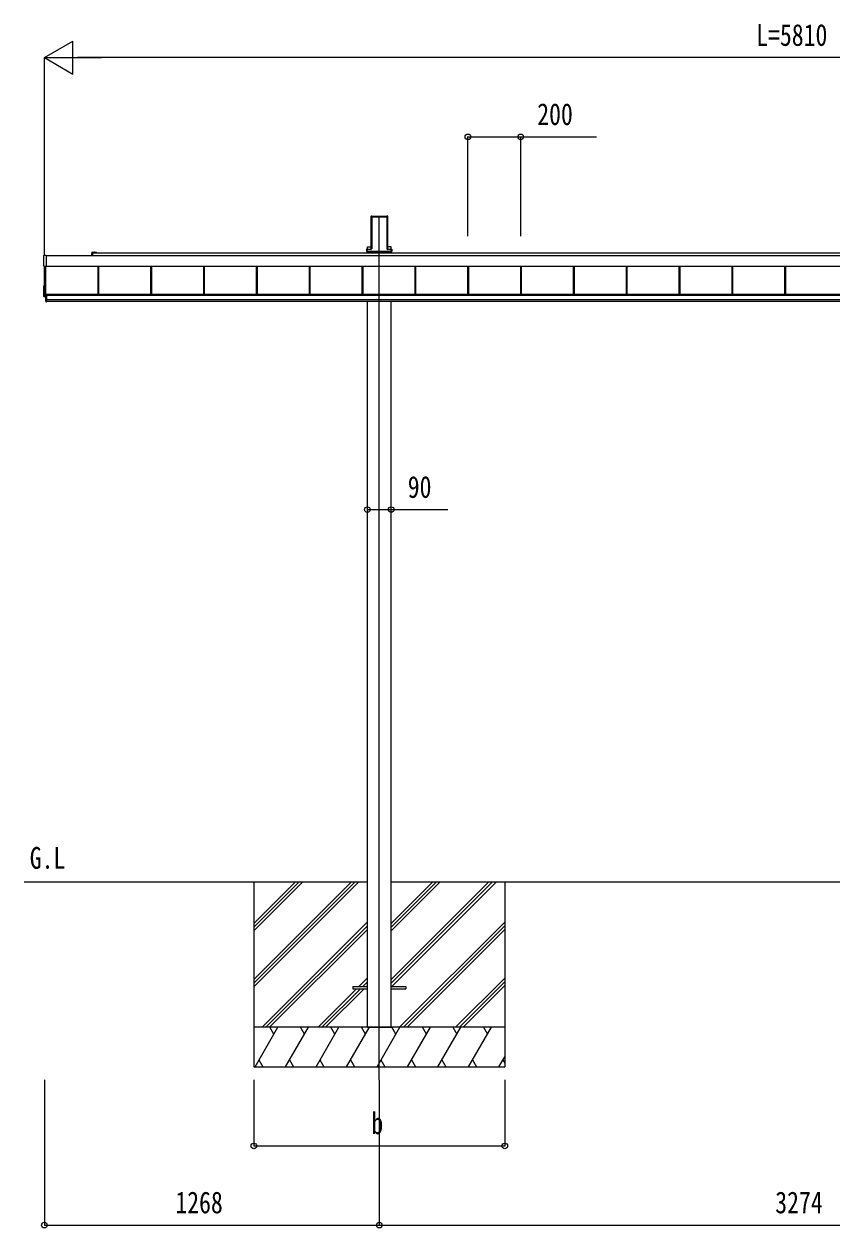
# Model space of a CAD drawing. Units: millimetres, scale not verified. Extents: x -10512 to 10512, y -7425 to 7425.
# Drawn here: x -3539 to -481, y -4823 to -262 of the extents above; entities that cross this region are included whole.
import ezdxf
from ezdxf.enums import TextEntityAlignment as Align

# ---------------------------------------------------------------- set-up
doc = ezdxf.new("R2010")
doc.units = ezdxf.units.MM
doc.header["$LTSCALE"] = 30
for name, color, linetype in [('0-2_USER1', 3, 'Continuous'), ('0-3_YKK_12', 2, 'Continuous'), ('0-4_YKK_A1', 4, 'Continuous'), ('0-5_YKK_D', 6, 'Continuous')]:
    doc.layers.add(name, color=color, linetype=linetype)
doc.styles.add('ＭＳ ゴシック', font='')
doc.styles.get('ＭＳ ゴシック').set_extended_font_data('MS Gothic')

msp = doc.modelspace()

# ---------------------------------------------------------------- linework, layer by layer
at = {"layer": '0-3_YKK_12'}
msp.add_line((-2194.45, -4262.5), (-2194.45, -990.11), dxfattribs=at)
at = {"layer": '0-4_YKK_A1'}
for p, q in [((-2225.7, -995.46), (-2225.7, -1112.13)), ((-2225.34, -989.61), (-2225.69, -995.11)), ((-2224.9, -990.07), (-2225.34, -989.61)), ((-2224.84, -989.14), (-2222.8, -989.14)), ((-2224.84, -989.14), (-2224.4, -989.61)), ((-2224.82, -1106.08), (-2224.82, -990.96)), ((-2224.32, -990.63), (-2224.32, -1105.76)), ((-2222.49, -989.47), (-2222.8, -989.14)), ((-2222.49, -989.47), (-2166.41, -989.47)), ((-2221.95, -992.61), (-2166.95, -992.61)), ((-2221.95, -1113.96), (-2221.95, -992.61)), ((-2166.41, -989.47), (-2166.1, -989.14)), ((-2166.1, -989.14), (-2164.06, -989.14)), ((-2164.58, -1105.76), (-2164.58, -990.63)), ((-2164.5, -989.61), (-2164.06, -989.14)), ((-2164.08, -990.96), (-2164.08, -1106.08)), ((-2163.56, -989.61), (-2164, -990.07)), ((-2163.56, -989.61), (-2163.21, -995.11)), ((-2163.2, -995.46), (-2163.2, -1112.13)), ((-3463.95, -1179.47), (-3463.95, -1138.44)), ((-3455.95, -1139.03), (2341.05, -1139.03)), ((-3282.95, -1139.03), (-3282.95, -1129.05)), ((-3280.45, -1126.55), (-3272.91, -1126.55)), ((-3280.45, -1129.05), (2151.8, -1129.05)), ((-3280.45, -1129.35), (-3280.45, -1139.03)), ((-3266.7, -1129.05), (-3280.15, -1129.05)), ((-3271.99, -1126.55), (-3266.7, -1126.55)), ((-2242.32, -1122.88), (-2242.32, -1123.38)), ((-2242.32, -1123.38), (-2241.86, -1123.38)), ((-2241.86, -1122.88), (-2241.86, -1116)), ((-2239.86, -1122.88), (-2241.86, -1122.88)), ((-2239.86, -1123.38), (-2241.86, -1123.38)), ((-2241.85, -1122.88), (-2241.85, -1123.38)), ((-2241.82, -1115.03), (-2226.81, -1115.03)), ((-2239.86, -1116.08), (-2239.86, -1122.88)), ((-2226.28, -1116.08), (-2239.86, -1116.08)), ((-2239.86, -1122.88), (-2149.04, -1122.88)), ((-2239.86, -1122.88), (-2239.86, -1123.38)), ((-2239.86, -1123.38), (-2149.04, -1123.38)), ((-2239.65, -1105.7), (-2225.7, -1105.7)), ((-2239.65, -1115.03), (-2239.65, -1105.7)), ((-2239.65, -1129.05), (-2239.65, -1123.38)), ((-2239.45, -1123.38), (-2239.45, -1129.05)), ((-2238.45, -1123.04), (-2150.45, -1123.04)), ((-2225.71, -1112.49), (-2225.81, -1114.1)), ((-2225.29, -1114.65), (-2224.91, -1108.56)), ((-2224.41, -1108.59), (-2224.79, -1114.68)), ((-2164.11, -1114.68), (-2164.49, -1108.59)), ((-2163.99, -1108.56), (-2163.61, -1114.65)), ((-2149.25, -1105.7), (-2163.2, -1105.7)), ((-2163.19, -1112.49), (-2163.09, -1114.1)), ((-2162.62, -1115.58), (-2149.04, -1115.58)), ((-2149.04, -1116.08), (-2162.62, -1116.08)), ((-2162.09, -1115.03), (-2147.08, -1115.03)), ((-2149.45, -1123.38), (-2149.45, -1129.05)), ((-2149.25, -1115.03), (-2149.25, -1105.7)), ((-2149.25, -1129.05), (-2149.25, -1123.38)), ((-2149.04, -1115.58), (-2149.04, -1116.08)), ((-2149.04, -1122.88), (-2149.04, -1116.08)), ((-2147.05, -1122.88), (-2149.04, -1122.88)), ((-2149.04, -1122.88), (-2149.04, -1123.38)), ((-2147.05, -1123.38), (-2149.04, -1123.38)), ((-2147.05, -1116), (-2147.05, -1122.88)), ((-2146.58, -1123.38), (-2147.05, -1123.38)), ((-2147.04, -1122.88), (-2147.04, -1123.38)), ((-2146.58, -1122.88), (-2146.58, -1123.38)), ((-3455.95, -1180.74), (-3463.48, -1180.28)), ((-3462.45, -1294.44), (-3462.45, -1180.34)), ((-3457.45, -1312.47), (-3457.45, -1180.65)), ((-3455.95, -1178.97), (2341.05, -1178.97)), ((-3455.95, -1179.21), (2341.05, -1179.21)), ((-3455.95, -1180.24), (-3455.95, -1180.74)), ((-3258.95, -1285.2), (-3258.95, -1179.21)), ((-3258.55, -1285.2), (-3258.55, -1179.21)), ((-3255.95, -1285.2), (-3255.95, -1179.21)), ((-3058.95, -1285.2), (-3058.95, -1179.21)), ((-3056.35, -1285.2), (-3056.35, -1179.21)), ((-3055.95, -1285.2), (-3055.95, -1179.21)), ((-2858.95, -1285.2), (-2858.95, -1179.21)), ((-2856.35, -1285.2), (-2856.35, -1179.21)), ((-2855.95, -1285.2), (-2855.95, -1179.21)), ((-2658.95, -1285.2), (-2658.95, -1179.21)), ((-2656.35, -1285.2), (-2656.35, -1179.21)), ((-2655.95, -1285.2), (-2655.95, -1179.21)), ((-2458.95, -1285.2), (-2458.95, -1179.21)), ((-2456.35, -1285.2), (-2456.35, -1179.21)), ((-2455.95, -1285.2), (-2455.95, -1179.21)), ((-2258.95, -1285.2), (-2258.95, -1179.21)), ((-2256.35, -1285.2), (-2256.35, -1179.21)), ((-2255.95, -1285.2), (-2255.95, -1179.21)), ((-2058.95, -1285.2), (-2058.95, -1179.21)), ((-2056.35, -1285.2), (-2056.35, -1179.21)), ((-2055.95, -1285.2), (-2055.95, -1179.21)), ((-1858.95, -1285.2), (-1858.95, -1179.21)), ((-1856.35, -1285.2), (-1856.35, -1179.21)), ((-1855.95, -1285.2), (-1855.95, -1179.21)), ((-1658.95, -1285.2), (-1658.95, -1179.21)), ((-1656.35, -1285.2), (-1656.35, -1179.21)), ((-1655.95, -1285.2), (-1655.95, -1179.21)), ((-1458.95, -1285.2), (-1458.95, -1179.21)), ((-1456.35, -1285.2), (-1456.35, -1179.21)), ((-1455.95, -1285.2), (-1455.95, -1179.21)), ((-1258.95, -1285.2), (-1258.95, -1179.21)), ((-1256.35, -1285.2), (-1256.35, -1179.21)), ((-1255.95, -1285.2), (-1255.95, -1179.21)), ((-1058.95, -1285.2), (-1058.95, -1179.21)), ((-1056.35, -1285.2), (-1056.35, -1179.21)), ((-1055.95, -1285.2), (-1055.95, -1179.21)), ((-858.95, -1285.2), (-858.95, -1179.21)), ((-856.35, -1285.2), (-856.35, -1179.21)), ((-855.95, -1285.2), (-855.95, -1179.21)), ((-658.95, -1285.2), (-658.95, -1179.21)), ((-656.35, -1285.2), (-656.35, -1179.21)), ((-655.95, -1285.2), (-655.95, -1179.21)), ((-3463.95, -1294.82), (-3463.95, -1253.79)), ((-3463.48, -1253.3), (-3462.45, -1253.23)), ((-3457.45, -1295.99), (-3463.48, -1295.63)), ((-3462.45, -1294.44), (-3457.45, -1294.44)), ((-3457.45, -1284.94), (-3453.95, -1284.94)), ((-3453.95, -1307.38), (-3457.45, -1307.38)), ((-3457.45, -1314), (-3453.95, -1314)), ((-3453.95, -1285.2), (2339.05, -1285.2)), ((-3453.95, -1287.21), (2339.05, -1287.21)), ((-3453.95, -1289.01), (2339.05, -1289.01)), ((-3453.95, -1289.01), (2339.05, -1289.01)), ((-3453.95, -1305.98), (2339.05, -1305.98)), ((-3453.95, -1312.47), (2339.05, -1312.47)), ((-2239.65, -4062.5), (-2239.65, -1312.47)), ((-2149.25, -4062.5), (-2149.25, -1312.47)), ((-3539.22, -3512.5), (-2239.65, -3512.5)), ((-2669.31, -3512.5), (-2669.31, -4212.5)), ((-2669.31, -3881.68), (-2300.13, -3512.5)), ((-2669.31, -3895.82), (-2285.99, -3512.5)), ((-2669.31, -3909.96), (-2271.84, -3512.5)), ((-2669.31, -3697.83), (-2483.98, -3512.5)), ((-2669.31, -3683.69), (-2498.12, -3512.5)), ((-2669.31, -3669.55), (-2512.26, -3512.5)), ((-2149.25, -3512.5), (1034.35, -3512.5)), ((-2149.11, -3881.98), (-1779.63, -3512.5)), ((-2149.11, -3896.12), (-1765.49, -3512.5)), ((-2149.11, -3698.13), (-1963.48, -3512.5)), ((-2149.11, -3683.99), (-1977.62, -3512.5)), ((-2149.11, -3669.85), (-1991.76, -3512.5)), ((-2146.85, -3908), (-1751.34, -3512.5)), ((-1719.31, -3512.5), (-1719.31, -4212.5)), ((-2638, -4062.5), (-2239.51, -3664.01)), ((-2623.86, -4062.5), (-2239.51, -3678.15)), ((-2609.71, -4062.5), (-2239.51, -3692.3)), ((-2117.5, -4062.5), (-1719.31, -3664.31)), ((-2103.36, -4062.5), (-1719.31, -3678.45)), ((-2089.21, -4062.5), (-1719.31, -3692.6)), ((-2271.37, -3908), (-2239.51, -3876.14)), ((-1905.37, -4062.5), (-1719.31, -3876.44)), ((-2425.87, -4062.5), (-2280.37, -3917)), ((-2411.72, -4062.5), (-2266.22, -3917)), ((-2397.58, -4062.5), (-2252.08, -3917)), ((-2294.51, -3908), (-2294.51, -3917)), ((-2294.51, -3908), (-2239.51, -3908)), ((-2294.51, -3917), (-2239.51, -3917)), ((-2257.22, -3908), (-2239.51, -3890.28)), ((-2243.08, -3908), (-2239.51, -3904.43)), ((-2149.51, -3908), (-2094.51, -3908)), ((-2149.51, -3917), (-2094.51, -3917)), ((-2094.51, -3908), (-2094.51, -3917)), ((-1891.22, -4062.5), (-1719.31, -3890.58)), ((-1877.08, -4062.5), (-1719.31, -3904.73)), ((-1719.31, -4062.5), (-2669.31, -4062.5)), ((-2665.03, -4212.5), (-2578.43, -4062.5)), ((-2593.43, -4088.48), (-2608.43, -4062.5)), ((-2549.56, -4212.5), (-2462.96, -4062.5)), ((-2477.96, -4088.48), (-2492.96, -4062.5)), ((-2434.09, -4212.5), (-2347.49, -4062.5)), ((-2362.49, -4088.48), (-2377.49, -4062.5)), ((-2318.62, -4212.5), (-2232.02, -4062.5)), ((-2247.02, -4088.48), (-2262.02, -4062.5)), ((-2239.65, -4062.5), (-2149.25, -4062.5)), ((-2203.15, -4212.5), (-2116.55, -4062.5)), ((-2131.55, -4088.48), (-2146.55, -4062.5)), ((-2087.68, -4212.5), (-2001.08, -4062.5)), ((-2016.08, -4088.48), (-2031.08, -4062.5)), ((-1972.21, -4212.5), (-1885.61, -4062.5)), ((-1915.61, -4062.5), (-1900.61, -4088.48)), ((-1856.74, -4212.5), (-1770.14, -4062.5)), ((-1800.14, -4062.5), (-1785.14, -4088.48)), ((-2650.03, -4186.52), (-2635.04, -4212.5)), ((-2534.56, -4186.52), (-2519.56, -4212.5)), ((-2419.09, -4186.52), (-2404.09, -4212.5)), ((-2303.62, -4186.52), (-2288.62, -4212.5)), ((-2188.15, -4186.52), (-2173.15, -4212.5)), ((-2072.68, -4186.52), (-2057.68, -4212.5)), ((-1957.21, -4186.52), (-1942.21, -4212.5)), ((-1841.74, -4186.52), (-1826.74, -4212.5)), ((-1741.27, -4212.5), (-1719.31, -4174.46)), ((-1726.27, -4186.52), (-1719.31, -4198.58)), ((-2669.31, -4212.5), (-1719.31, -4212.5))]:
    msp.add_line(p, q, dxfattribs=at)
for points in [[(-3463.48, -1137.95), (-3455.95, -1137.49), (-3455.95, -1137.99), (-3455.95, -1180.24)], [(-2242.32, -1115.53), (-2242.32, -1122.88), (-2241.86, -1122.88)], [(-2239.86, -1116.08), (-2239.86, -1115.58), (-2226.28, -1115.58)], [(-2146.58, -1115.53), (-2146.58, -1122.88), (-2147.05, -1122.88)], [(-3457.45, -1284.94), (-3457.45, -1307.38), (-3457.45, -1314)], [(-3454.45, -1284.94), (-3454.45, -1307.38), (-3454.45, -1314)], [(-3453.95, -1284.94), (-3453.95, -1307.38), (-3453.95, -1314)]]:
    msp.add_lwpolyline(points, dxfattribs=at)
for centre, radius, start, end in [((-3463.45, -1138.44), 0.497, 93.16944, 179.94772), ((-3280.45, -1129.05), 2.5, 90, 180), ((-3280.15, -1129.35), 0.3, 90, 180), ((-3272.91, -1126.75), 0.2, 23.57818, 90), ((-3272.45, -1126.55), 0.3, 203.57818, 336.42182), ((-3271.99, -1126.75), 0.2, 90, 156.42182), ((-3266.7, -1127.8), 1.25, 270, 90), ((-2241.35, -1116), 0.501, 90.24971, 179.75029), ((-2147.55, -1116), 0.501, 0.24971, 89.75029), ((-3463.08, -1179.5), 0.873, 177.74142, 242.53793), ((-3463.45, -1253.79), 0.497, 93.16944, 179.94772), ((-3463.08, -1294.85), 0.873, 177.74142, 242.53793)]:
    msp.add_arc(centre, radius, start, end, dxfattribs=at)
for centre, major_axis, ratio, start_param, end_param in [((-2225.66, -995.11), (0.031, 0.5), 0.061627, 1.5746234, 2.3600215), ((-2224.84, -989.64), (0.346, -0.364), 0.996462, 2.3838095, 3.8892836), ((-2225.13, -993.11), (0.22, 3.04), 0.070684, 5.5043854, 6.2286971), ((-2224.63, -993.14), (0.22, 3.54), 0.060877, 5.5025319, 6.2268436), ((-2164.27, -993.14), (-0.22, 3.54), 0.060877, 0.0563417, 0.7806534), ((-2163.77, -993.11), (-0.22, 3.04), 0.070684, 0.0544883, 0.7787999), ((-2164.06, -989.64), (-0.346, -0.364), 0.996462, 2.3939017, 3.8993758), ((-2163.24, -995.11), (-0.031, 0.5), 0.061627, 3.9231638, 4.7085619), ((-2241.82, -1115.53), (0.355, -0.355), 0.99628, 2.358058, 3.9251274), ((-2239.86, -1115.99), (2, 0), 0.045872, 3.2026792, 4.712389), ((-2239.86, -1115.49), (1.5, 0), 0.061163, 3.2026792, 4.712389), ((-2226.81, -1114.03), (0.691, -0.728), 0.996462, 5.5254021, 7.0308762), ((-2226.29, -1114.58), (-0.693, 0.73), 0.992955, 2.3838095, 3.8892836), ((-2226.29, -1114.58), (1.04, -1.09), 0.996462, 5.5254021, 7.0308762), ((-2225.74, -1112.49), (0.031, 0.5), 0.061627, 4.716216, 5.5016142), ((-2225.13, -1108.56), (0.22, 3.5), 0.061627, 4.716216, 5.5016142), ((-2224.63, -1108.59), (0.22, 4), 0.053972, 4.7153191, 5.5007173), ((-2164.27, -1108.59), (-0.22, 4), 0.053972, 0.782468, 1.5678662), ((-2162.61, -1114.58), (-1.04, -1.09), 0.996462, 5.5354944, 7.0409685), ((-2163.77, -1108.56), (-0.22, 3.5), 0.061627, 0.7815711, 1.5669693), ((-2162.61, -1114.58), (0.693, 0.73), 0.992955, 2.3939017, 3.8993758), ((-2163.16, -1112.49), (-0.031, 0.5), 0.061627, 0.7815711, 1.5669693), ((-2162.09, -1114.03), (-0.691, -0.728), 0.996462, 5.5354944, 7.0409685), ((-2149.04, -1115.49), (1.5, 0), 0.061163, 4.712389, 6.2220988), ((-2149.04, -1115.99), (2, 0), 0.045872, 4.712389, 6.2220988), ((-2147.08, -1115.53), (-0.355, -0.355), 0.99628, 2.358058, 3.9251274)]:
    msp.add_ellipse(centre, major_axis=major_axis, ratio=ratio, start_param=start_param, end_param=end_param, dxfattribs=at)
at = {"layer": '0-5_YKK_D'}
for p, q in [((-3462.45, -389.47), (-3354.2, -326.97)), ((-3354.2, -451.97), (-3354.2, -326.97)), ((-3462.45, -1137.58), (-3462.45, -388.47)), ((-3462.45, -389.47), (-3354.2, -451.97)), ((-3462.45, -389.47), (-3245.94, -389.47)), ((2222.55, -389.47), (-3337.45, -389.47)), ((-1858.95, -1066.09), (-1858.95, -688.47)), ((-1658.95, -1066.09), (-1658.95, -688.47)), ((-3462.45, -4262.5), (-3462.45, -4813.5)), ((-2669.31, -4262.5), (-2669.31, -4513.5)), ((-2194.45, -4263.5), (-2194.45, -4813.5)), ((-2194.45, -4263.5), (-2194.45, -4813.5)), ((-1719.31, -4262.5), (-1719.31, -4513.5)), ((-2669.31, -4512.5), (-1719.31, -4512.5)), ((-3462.45, -4812.5), (-2194.45, -4812.5)), ((-2194.45, -4812.5), (1079.55, -4812.5))]:
    msp.add_line(p, q, dxfattribs=at)
for points in [[(-1858.95, -689.47), (-1658.95, -689.47), (-1372.45, -689.47)], [(-2239.65, -2101.87), (-2149.25, -2101.87), (-1934.75, -2101.87)]]:
    msp.add_lwpolyline(points, dxfattribs=at)
for centre in [(-1858.95, -689.47), (-1658.95, -689.47), (-2239.65, -2101.87), (-2149.25, -2101.87), (-2669.31, -4512.5), (-1719.31, -4512.5), (-3462.45, -4812.5), (-2194.45, -4812.5), (-2194.45, -4812.5)]:
    msp.add_circle(centre, 10.62, dxfattribs=at)

# ---------------------------------------------------------------- texts
at = {"layer": '0-2_USER1', "style": 'ＭＳ ゴシック', "width": 0.8}
msp.add_text('G.L', height=82.48, dxfattribs=at).set_placement((-3517.74, -3487.19), align=Align.BOTTOM_LEFT)
at = {"layer": '0-5_YKK_D', "style": 'ＭＳ ゴシック', "width": 0.8}
for s, p in [('L=5810', (-767.45, -369.47)), ('200', (-1596.45, -669.47)), ('90', (-2086.75, -2081.87)), ('b', (-2224.31, -4492.5)), ('1268', (-2966.45, -4792.5)), ('3274', (-695.45, -4792.5))]:
    msp.add_text(s, height=82.48, dxfattribs=at).set_placement(p, align=Align.BOTTOM_LEFT)

doc.saveas('drawing.dxf')
